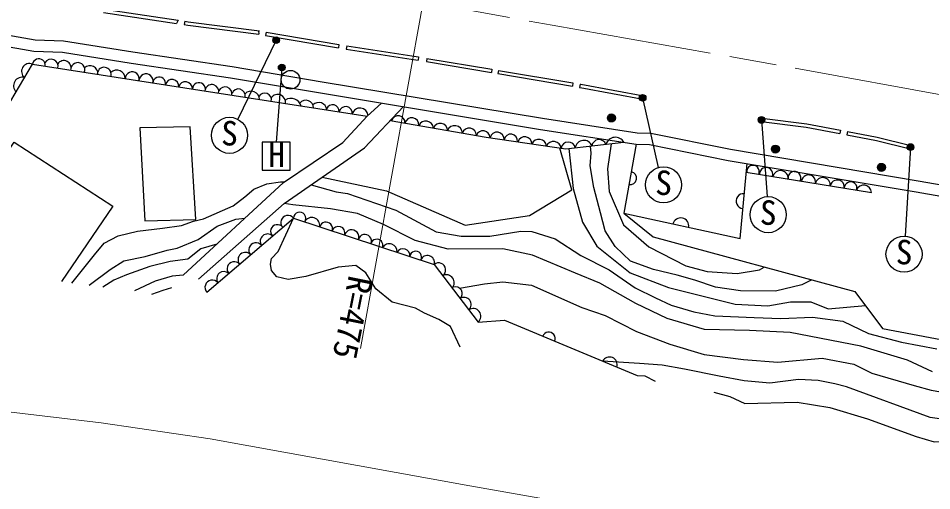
# Model space of a CAD drawing. Units: millimetres at full size, sheet at 1:1000; details may follow other scales. Extents: x 40000 to 680000, y 20000 to 380000.
# Drawn here: x 77634 to 145966, y 262657 to 297998 of the extents above; entities that cross this region are included whole.
import ezdxf
from ezdxf.enums import TextEntityAlignment as Align

# ---------------------------------------------------------------- set-up
doc = ezdxf.new("R2010")
doc.units = ezdxf.units.MM
doc.header["$LTSCALE"] = 1000
doc.linetypes.add('CHAIN', pattern=[18.5, 12, -1.5, 3.5, -1.5])
for name, color, linetype, lineweight in [('M-BGD', 7, 'Continuous', 25), ('M-BGD-EXST', 7, 'Continuous', 25), ('M-BMK', 2, 'CHAIN', 13), ('M-STR-HTXT', 7, 'Continuous', 13)]:
    doc.layers.add(name, color=color, linetype=linetype, lineweight=lineweight)
doc.styles.add('ＭＳ ゴシック', font='')
doc.styles.get('ＭＳ ゴシック').set_extended_font_data('MS Gothic')

msp = doc.modelspace()

# ---------------------------------------------------------------- hatches: boundary and pattern name
at = {"layer": 'M-BGD'}
for points in [[(122301, 290540, 0.41421), (122001, 290840, 0.41421), (121701, 290540, 1)], [(134570, 288212, 0.41421), (134270, 288512, 0.41421), (133970, 288212, 1)], [(142502, 286847, 0.41421), (142202, 287147, 0.41421), (141902, 286847, 1)]]:
    msp.add_hatch(color=256, dxfattribs=at).paths.add_polyline_path(points)
at = {"layer": 'M-BGD-EXST'}
for points in [[(97176, 296365, 0.41421), (96926, 296615, 0.41421), (96676, 296365, 1)], [(97592, 294313, 0.41421), (97342, 294563, 0.41421), (97092, 294313, 1)], [(124592, 292041, 0.41421), (124342, 292291, 0.41421), (124092, 292041, 1)], [(133482, 290392, 0.41421), (133232, 290642, 0.41421), (132982, 290392, 1)], [(144634, 288364, 0.41421), (144384, 288614, 0.41421), (144134, 288364, 1)]]:
    msp.add_hatch(color=256, dxfattribs=at).paths.add_polyline_path(points)

# ---------------------------------------------------------------- linework, layer by layer
at = {"layer": 'M-BGD'}
for p, q in [((84051, 298680), (89587, 297854)), ((84014, 298433), (89480, 297617)), ((89587, 297854), (89480, 297617)), ((90091, 297778), (90054, 297531)), ((95601, 297061), (95639, 296804)), ((96176, 296966), (96134, 296719)), ((96134, 296719), (101582, 295781)), ((96176, 296966), (101622, 296028)), ((101622, 296028), (101580, 295782)), ((102202, 295939), (102164, 295692)), ((107583, 295106), (107541, 294859)), ((108207, 295001), (108165, 294754)), ((108165, 294754), (113023, 293938)), ((108207, 295001), (113064, 294184)), ((113064, 294184), (113023, 293938)), ((113556, 294101), (113514, 293855)), ((113514, 293855), (119085, 292919)), ((113556, 294101), (119126, 293165)), ((119126, 293165), (119085, 292919)), ((119658, 293076), (119616, 292829)), ((124556, 292168), (124510, 291922)), ((133248, 290516), (133217, 290268)), ((139130, 289625), (139084, 289379)), ((139670, 289523), (139624, 289277)), ((144414, 288486), (144354, 288243)), ((132087, 286474), (141457, 284956))]:
    msp.add_line(p, q, dxfattribs=at)
for points in [[(63711, 297872), (67316, 297816), (69973, 297673), (73939, 297246), (78898, 296391), (81027, 296299), (86206, 295493), (93637, 294387), (100378, 293254), (116843, 290524), (123934, 289430), (124946, 289402), (130905, 288205), (144947, 285847), (153720, 284318), (155043, 283664), (160468, 282934), (163125, 282359), (166482, 280967), (177400, 277964), (180001, 277245)], [(90054, 297531), (90308, 297493), (95639, 296804)], [(90091, 297778), (90343, 297741), (95677, 297052)], [(63637, 297023), (67287, 296967), (69905, 296826), (73821, 296403), (78807, 295544), (80943, 295452), (86079, 294652), (93504, 293548), (100238, 292416), (116708, 289685), (123857, 288581), (124850, 288554), (130751, 287369), (144803, 285009), (153453, 283502), (154791, 282840), (160321, 282096), (162871, 281544), (166206, 280162), (177174, 277145), (179709, 276443)], [(102202, 295939), (107073, 295191), (107583, 295106)], [(102164, 295692), (107033, 294944), (107541, 294859)], [(75754, 289626), (78700, 294558), (103727, 290672)], [(119616, 292829), (119669, 292820), (124510, 291922)], [(119658, 293076), (119713, 293067), (124556, 292168)], [(89975, 278786), (97481, 285708), (101918, 288709), (103727, 290672), (104818, 291657)], [(91105, 278481), (97520, 284152), (103530, 288296), (106450, 291386)], [(133248, 290516), (136612, 290098), (139130, 289625)], [(105461, 290339), (112634, 289109), (118593, 288223), (122943, 288723)], [(133217, 290268), (136573, 289851), (139084, 289379)], [(139624, 289277), (141823, 288864), (144354, 288243)], [(139670, 289523), (141876, 289109), (144414, 288486)], [(71054, 279422), (77319, 288722), (84719, 283953), (80879, 278316)], [(137006, 278426), (136237, 278050), (134273, 277589), (131660, 277616), (129801, 277879), (128246, 278406), (126936, 278778), (125157, 279200), (123443, 279832), (122283, 280925), (121531, 282103), (121188, 283446), (120700, 285330), (120423, 286956), (120489, 287904), (120428, 288434)], [(121997, 288614), (121702, 286745), (121847, 285033), (122915, 282549), (124813, 280889), (127584, 279476), (129166, 279054), (131409, 278909), (133083, 279172), (133440, 279392)], [(123857, 288581), (122940, 283413), (131634, 281512), (132148, 287134)], [(100371, 286118), (105184, 285079), (111066, 282514), (115871, 283235), (119050, 285170), (118146, 288290)], [(118818, 288249), (119148, 285276), (119843, 282746), (120910, 280954), (123415, 278952), (126266, 277854), (131265, 276614), (133717, 276495), (135405, 276798), (136922, 276785), (138214, 276258), (141005, 276508)], [(81638, 278178), (83345, 280300), (84051, 281178), (85096, 281721), (86559, 282063), (88411, 282300), (89856, 282488), (90748, 282819), (91496, 283005), (93707, 283966), (94590, 284646), (95254, 285216), (96231, 285607), (97242, 285768), (97568, 285767)], [(99534, 285540), (101403, 285006), (102268, 284903), (105873, 283646), (108900, 282030), (110763, 281701), (112901, 281706), (115240, 282068), (116040, 282051), (117803, 281492), (119725, 280255), (121834, 279193), (123771, 277833), (125311, 277076), (126474, 276538), (128179, 276028), (129738, 275748), (132678, 275608), (134683, 275541), (137038, 275648), (139313, 275343), (141242, 274412), (143698, 273778), (146342, 273259)], [(146020, 271541), (144160, 272419), (140672, 273468), (135382, 274493), (132336, 274640), (128965, 274728), (126173, 275541), (123830, 276661), (121131, 278194), (119308, 278940), (116106, 280282), (113894, 280743), (109782, 280721), (107329, 281387), (104947, 282583), (103014, 283388), (101000, 283739), (98163, 284055), (97520, 284152)], [(82930, 278037), (84509, 279214), (85536, 279848), (87137, 280180), (88784, 280657), (89517, 280808), (91103, 281457), (92517, 282455), (93899, 282968), (94592, 283044)], [(91745, 277499), (98215, 283053), (108738, 279580), (112028, 275268), (113998, 275412), (123934, 271280), (124495, 271248), (125280, 270848)], [(110694, 273403), (109972, 274954), (109102, 275475), (108032, 275929), (107337, 276317), (105598, 276771), (104381, 277761), (103630, 278967), (102894, 279515), (101570, 279368), (99149, 278673), (97812, 278459), (96969, 278646), (96581, 279140), (96501, 279595), (96581, 280023), (97076, 280544), (98215, 283053)], [(122940, 283413), (125128, 281643), (140224, 277555), (142290, 274788), (152046, 272938), (157485, 274584)], [(92493, 281108), (91301, 280755), (90326, 279978), (88997, 279812), (87469, 279426), (85725, 278807), (84780, 278414), (83972, 277893)], [(89975, 278786), (89147, 278715), (87871, 278323), (86338, 277621)], [(110637, 277814), (112501, 278139), (113894, 278271), (116029, 278038), (119783, 276370), (121531, 275771), (123891, 274571), (126382, 273616), (128947, 272852), (131898, 272476), (134459, 272262), (137763, 272577), (140146, 272129), (141488, 271439), (144649, 270535), (145935, 270175), (149269, 269607), (152024, 269302), (153681, 269322), (156001, 269678), (158026, 269770), (159967, 269313), (161593, 268698)], [(87636, 277356), (88485, 277651), (89122, 277863)], [(158569, 267051), (157748, 267526), (157224, 267537), (155978, 267930), (154427, 267887), (152372, 267679), (148807, 267723), (145846, 268127), (139591, 270423), (138706, 270652), (137482, 270914), (135996, 270969), (133863, 270707), (131940, 270871), (130065, 271223), (127475, 271758), (125803, 272053), (124099, 272162), (121345, 272357)], [(129676, 270041), (130867, 269713), (131981, 269189), (135893, 269287), (138334, 268882), (141164, 268041), (144794, 266706), (146160, 266324), (148281, 266379), (149920, 266695), (152564, 266826), (153419, 266585), (154370, 266487), (155943, 266028), (156573, 265964)]]:
    msp.add_lwpolyline(points, dxfattribs=at)
msp.add_lwpolyline([(90489, 289879), (86728, 289801), (87114, 282850), (90914, 282949)], close=True, dxfattribs=at)
for centre, radius in [((98004, 293398), 700), ((122001, 290540), 300), ((134270, 288212), 300), ((142202, 286847), 300)]:
    msp.add_circle(centre, radius, dxfattribs=at)
for centre, radius, start, end in [((78462, 294025), 584, 65.96181, 232.32887), ((79176, 294485), 482, 351.09792, 171.24868), ((80086, 294402), 534, 344.83933, 150.29767), ((81043, 294286), 543, 341.58803, 146.63952), ((82087, 294155), 524, 337.77068, 163.10063), ((83009, 293874), 581, 352.62512, 135.45676), ((84056, 293804), 525, 342.76139, 156.59285), ((85015, 293506), 618, 357.68148, 136.66142), ((86152, 293468), 520, 343.81601, 178.53059), ((87184, 293303), 533, 344.4926, 177.85401), ((77926, 292946), 642, 73.81257, 224.47812), ((88174, 293127), 477, 346.4126, 175.934), ((89134, 292917), 506, 353.46782, 168.87878), ((90139, 292721), 522, 357.75423, 164.59237), ((91145, 292696), 484, 342.91828, 179.42832), ((92116, 292519), 521, 346.39599, 159.32915), ((93104, 292345), 523, 348.57556, 154.02511), ((94109, 292207), 505, 346.44274, 162.47363), ((95055, 291916), 626, 0.44793, 137.16157), ((96070, 291899), 508, 346.85258, 149.50151), ((97039, 291712), 592, 351.0456, 144.95028), ((98037, 291196), 808, 17.20062, 122.22689), ((99142, 291293), 574, 0.16504, 140.38997), ((100110, 291100), 599, 3.88248, 136.73996), ((101150, 291035), 491, 355.37129, 157.46038), ((102127, 290899), 497, 353.61754, 168.72906), ((103201, 290687), 601, 4.79779, 164.92119), ((106057, 290209), 504, 353.35495, 167.19203), ((107070, 290033), 526, 353.4786, 167.06838), ((108118, 289729), 580, 5.4234, 155.12358), ((109204, 289595), 542, 0.95983, 159.58715), ((110280, 289394), 574, 2.05745, 158.48953), ((111363, 289236), 540, 359.78414, 160.76284), ((112397, 289056), 526, 1.14676, 160.11859), ((113448, 288945), 539, 356.05033, 167.03925), ((114478, 288835), 498, 351.58163, 171.50795), ((115527, 288594), 536, 0.5223, 162.56727), ((122303, 288360), 735, 29.51828, 163.57905), ((116582, 288382), 563, 5.83183, 157.25775), ((117672, 288202), 580, 7.14377, 155.9458), ((118777, 288201), 535, 11.1961, 172.07402), ((119941, 288221), 644, 20.53456, 172.56278), ((121086, 288375), 547, 20.65894, 172.43839), ((132596, 286528), 472, 334.23628, 187.36547), ((123402, 286038), 490, 260.32683, 79.55326), ((133576, 286349), 495, 337.34535, 184.25639), ((134649, 286021), 580, 354.46199, 167.13975), ((135696, 286057), 479, 330.50443, 191.09731), ((136750, 285755), 524, 346.89634, 174.70541), ((137814, 285509), 568, 354.50515, 167.09659), ((138901, 285375), 528, 350.24771, 171.35404), ((139898, 285289), 477, 341.24393, 180.35782), ((140888, 284953), 569, 0.34291, 161.25884), ((131886, 284325), 555, 84.27346, 265.28636), ((97800, 282727), 528, 38.1957, 223.08583), ((98677, 283032), 463, 326.14015, 177.32693), ((99590, 282506), 592, 350.31758, 153.14951), ((127189, 282465), 602, 349.41554, 165.91381), ((97017, 282053), 506, 38.32807, 223.12505), ((100646, 282258), 494, 340.98906, 162.47802), ((101581, 281938), 494, 342.22877, 161.23831), ((96271, 281326), 537, 45.35154, 215.92999), ((102573, 281629), 545, 340.36229, 163.10479), ((103565, 281345), 489, 335.27299, 168.19409), ((95419, 280669), 539, 39.35726, 221.92427), ((104452, 281011), 461, 339.82764, 163.63944), ((105389, 280548), 588, 354.55111, 148.91597), ((94617, 279941), 545, 42.56763, 218.7139), ((106420, 280257), 504, 351.22124, 152.24584), ((107361, 280132), 445, 329.70514, 173.76194), ((108243, 279718), 533, 347.26838, 159.12313), ((93785, 279254), 534, 40.41075, 220.87077), ((109077, 279172), 530, 304.92996, 129.74742), ((93014, 278512), 537, 46.83341, 214.44812), ((109659, 278218), 590, 316.50899, 118.1684), ((92145, 277868), 544, 38.60589, 222.67564), ((110336, 277402), 510, 313.02233, 106.37805), ((110980, 276585), 534, 311.04112, 123.63627), ((111662, 275712), 576, 309.44111, 125.23628), ((117319, 274048), 475, 335.52723, 159.32015), ((121857, 272071), 587, 344.05315, 150.79423)]:
    msp.add_arc(centre, radius, start, end, dxfattribs=at)
at = {"layer": 'M-BGD-EXST'}
for p, q in [((96926, 296365), (94056, 290440)), ((97342, 294313), (96935, 288731)), ((124342, 292041), (125510, 286824)), ((133232, 290392), (133667, 284655)), ((97985, 288731), (95885, 288731)), ((95885, 288731), (95885, 286631)), ((97985, 286631), (97985, 288731)), ((144384, 288364), (143985, 281696)), ((95885, 286631), (97985, 286631))]:
    msp.add_line(p, q, dxfattribs=at)
for centre, radius in [((96926, 296365), 250), ((97342, 294313), 250), ((124342, 292041), 250), ((93434, 289242), 1350), ((133232, 290392), 250), ((144384, 288364), 250), ((125908, 285534), 1350), ((133731, 283307), 1350), ((143894, 280349), 1350)]:
    msp.add_circle(centre, radius, dxfattribs=at)
at = {"layer": 'M-BMK'}
msp.add_lwpolyline([(64341, 305091), (69170, 304707), (88415, 302446), (97651, 301089), (117578, 297477), (135740, 294270), (155860, 290569), (181439, 285995), (190069, 284377), (208416, 281447), (232897, 277857), (241733, 276749), (254858, 275415), (270143, 274024), (284826, 272984), (301340, 272071), (324775, 271460), (350837, 271588), (367755, 271975), (393781, 273546), (424626, 276264)], dxfattribs=at)
at = {"layer": 'M-STR-HTXT'}
msp.add_line((103227, 273306), (107925, 299227), dxfattribs=at)
msp.add_lwpolyline([(61300, 270222), (65742, 269869), (83827, 267744), (91985, 266545), (111414, 263024), (129530, 259825), (149614, 256131), (175133, 251568), (184083, 249889), (203117, 246849), (228181, 243174), (237785, 241970), (251502, 240576), (267320, 239136), (282623, 238052), (299917, 237096), (305342, 236955)], dxfattribs=at)

# ---------------------------------------------------------------- texts
at = {"layer": 'M-BGD-EXST', "style": 'ＭＳ ゴシック'}
for p in [(92779, 287949), (125253, 284242), (133076, 282014), (143239, 279057)]:
    msp.add_text('S', height=1833, rotation=358.508, dxfattribs=at).set_placement(p, align=Align.BOTTOM_LEFT)
msp.add_text('H', height=1833, dxfattribs=at).set_placement((96338, 286323), align=Align.BOTTOM_LEFT)
at = {"layer": 'M-STR-HTXT', "style": 'ＭＳ ゴシック'}
msp.add_text('R=475', height=1833, rotation=258.623, dxfattribs=at).set_placement((101832, 278957), align=Align.BOTTOM_LEFT)

doc.saveas('drawing.dxf')
